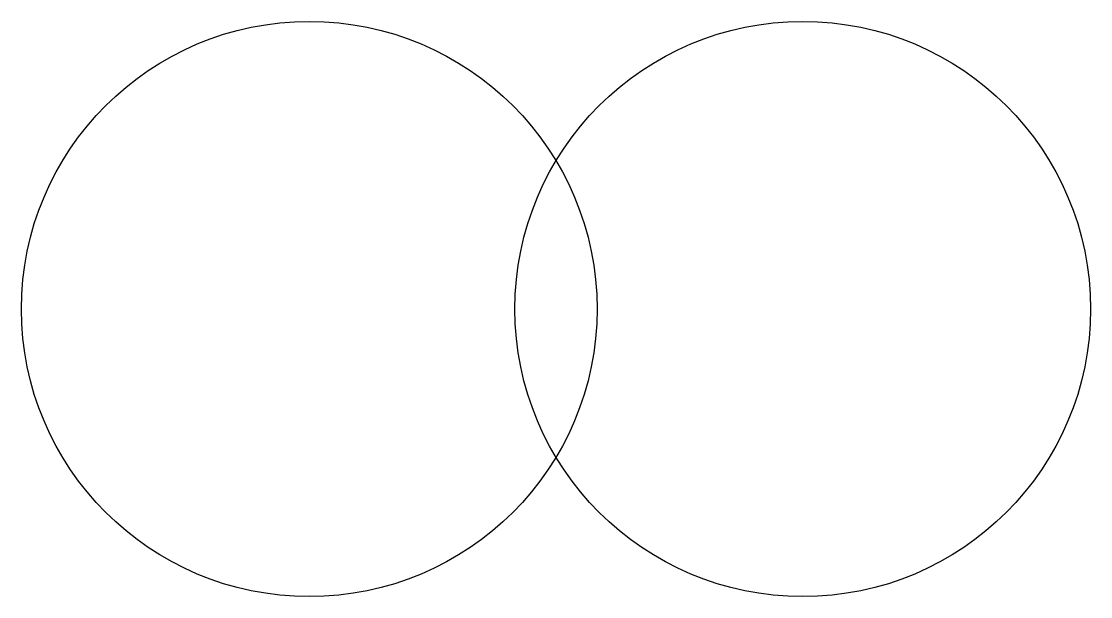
# Model space of a CAD drawing. Units: millimetres at full size, sheet at 1:100. Extents: x -10653 to 5265, y -7776 to 796.
import ezdxf

# ---------------------------------------------------------------- set-up
doc = ezdxf.new("R2010")
doc.units = ezdxf.units.MM
doc.header["$LTSCALE"] = 100
doc.layers.add('0-0', color=7, linetype='Continuous')

msp = doc.modelspace()

# ---------------------------------------------------------------- linework, layer by layer
at = {"layer": '0-0'}
for centre in [(-6367.3, -3489.8), (979.6, -3489.8)]:
    msp.add_circle(centre, 4285.7, dxfattribs=at)

doc.saveas('drawing.dxf')
